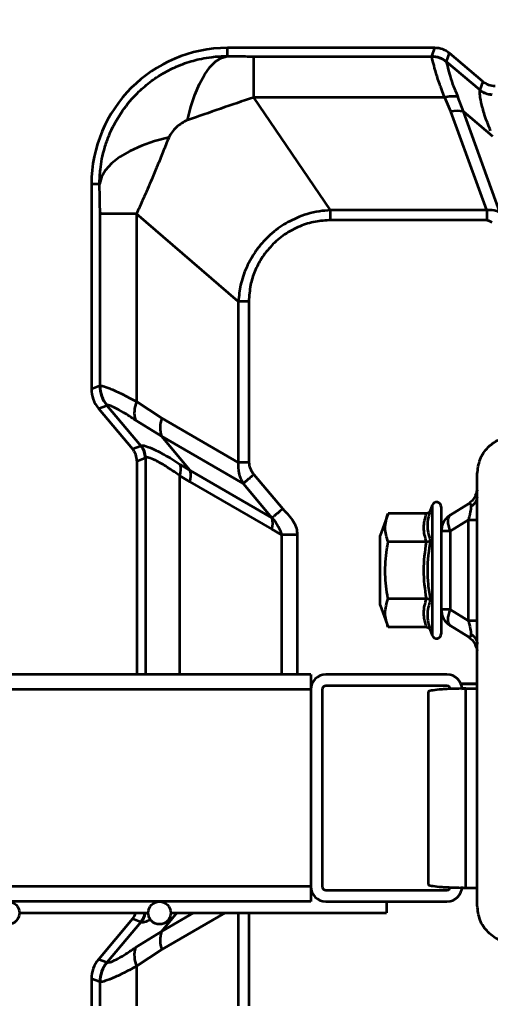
# Model space of a CAD drawing. Header units: millimetres. Extents: x 0 to 420, y 0 to 297.
# Drawn here: x 204.57 to 205.192, y 173.472 to 174.765 of the extents above; entities that cross this region are included whole.
import ezdxf

# ---------------------------------------------------------------- set-up
doc = ezdxf.new("R2010")
doc.units = ezdxf.units.MM
doc.layers.add('尺寸线层', color=150, linetype='Continuous')
doc.styles.add('SLDTEXTSTYLE2', font='TXT', dxfattribs={"width": 0.7})
doc.dimstyles.new('SLDDIMSTYLE0', dxfattribs={"dimtxt": 3.5, "dimasz": 3.302, "dimexe": 0, "dimexo": 0.0625, "dimgap": 0.875, "dimtad": 1, "dimdec": 1, "dimlfac": 100, "dimrnd": 1e-09, "dimzin": 12, "dimdsep": 46, "dimtxsty": 'SLDTEXTSTYLE2', "dimsah": 1, "dimcen": 0.09, "dimadec": 0, "dimazin": 3, "dimtfac": 1, "dimtdec": 3, "dimtofl": 0, "dimtmove": 0, "dimatfit": 3, "dimfxl": 0, "dimfrac": 2, "dimtolj": 1, "dimtzin": 12, "dimarcsym": 0})

# ---------------------------------------------------------------- blocks, each defined once
blk = doc.blocks.new('_D_6')
at = {"layer": '尺寸线层'}
for p, q in [((91.2154, 164.9172), (91.2154, 234.1922)), ((321.3154, 165.1871), (321.3154, 234.1922)), ((321.3154, 233.1922), (91.2154, 233.1922))]:
    blk.add_line(p, q, dxfattribs=at)
for points in [[(91.2154, 233.1922), (94.5174, 232.6842), (94.5174, 233.7002)], [(321.3154, 233.1922), (318.0134, 233.7002), (318.0134, 232.6842)]]:
    blk.add_solid(points, dxfattribs=at)
at = {"layer": '尺寸线层', "insert": (205.1726, 237.704), "char_height": 3.5, "attachment_point": 1, "style": 'SLDTEXTSTYLE2'}
blk.add_mtext('23010', dxfattribs=at)
blk = doc.blocks.new('_D_7')
at = {"layer": '尺寸线层'}
for p, q in [((70.597, 160.4022), (70.597, 246.1922)), ((332.8156, 175.1167), (332.8156, 246.1922)), ((332.8156, 245.1922), (70.597, 245.1922))]:
    blk.add_line(p, q, dxfattribs=at)
for points in [[(70.597, 245.1922), (73.899, 244.6842), (73.899, 245.7002)], [(332.8156, 245.1922), (329.5136, 245.7002), (329.5136, 244.6842)]]:
    blk.add_solid(points, dxfattribs=at)
at = {"layer": '尺寸线层', "insert": (202.8758, 249.704), "char_height": 3.5, "attachment_point": 1, "style": 'SLDTEXTSTYLE2'}
blk.add_mtext('26221.85', dxfattribs=at)

msp = doc.modelspace()

# ---------------------------------------------------------------- linework, layer by layer
at = {"color": 7, "linetype": 'Continuous', "lineweight": 35}
for p, q in [((205.1186, 174.7276), (204.8445, 174.7276)), ((204.8445, 174.7169), (204.8445, 174.7276)), ((205.1146, 174.7165), (205.1186, 174.7276)), ((204.8791, 174.6622), (204.8791, 174.7165)), ((204.8791, 174.7165), (205.1146, 174.7165)), ((205.1146, 174.7161), (205.1146, 174.7165)), ((205.1338, 174.7095), (205.1379, 174.7206)), ((205.1821, 174.6834), (205.1379, 174.7206)), ((205.1338, 174.7091), (205.1338, 174.7095)), ((205.178, 174.6721), (205.1338, 174.7091)), ((205.1821, 174.6834), (205.178, 174.6721)), ((204.9807, 174.5133), (204.8791, 174.6622)), ((205.1315, 174.6622), (204.8791, 174.6622)), ((205.1397, 174.6436), (205.1315, 174.6622)), ((205.1562, 174.6435), (205.1488, 174.663)), ((205.178, 174.672), (205.178, 174.6721)), ((205.1871, 174.5133), (205.1397, 174.6436)), ((205.2046, 174.5105), (205.1562, 174.6435)), ((205.1562, 174.6435), (205.1949, 174.611)), ((204.6645, 174.5476), (204.6645, 174.2771)), ((204.6752, 174.5476), (204.6645, 174.5476)), ((204.7242, 174.5087), (204.6759, 174.5087)), ((204.6759, 174.2813), (204.6759, 174.5087)), ((204.8587, 174.3926), (204.7242, 174.5087)), ((204.7242, 174.5087), (204.7242, 174.2605)), ((204.9807, 174.5001), (204.9807, 174.5133)), ((205.1871, 174.5133), (204.9807, 174.5133)), ((205.1871, 174.5001), (204.9807, 174.5001)), ((204.8726, 174.3926), (204.8587, 174.3926)), ((204.8587, 174.3926), (204.8587, 174.1801)), ((204.8726, 174.3926), (204.8726, 174.1801)), ((204.6757, 174.2812), (204.6645, 174.2771)), ((204.6757, 174.2812), (204.6759, 174.2813)), ((204.7242, 174.2605), (204.7575, 174.2385)), ((204.6739, 174.2515), (204.685, 174.2555)), ((204.6739, 174.2515), (204.7187, 174.1981)), ((204.6853, 174.2557), (204.685, 174.2555)), ((204.685, 174.2555), (204.7298, 174.2021)), ((204.757, 174.2147), (204.7227, 174.2359)), ((204.8587, 174.1801), (204.7575, 174.2385)), ((204.757, 174.2147), (204.8652, 174.1523)), ((204.795, 174.1694), (204.757, 174.2147)), ((204.7187, 174.1981), (204.7298, 174.2021)), ((204.7298, 174.2021), (204.7302, 174.2024)), ((204.7245, 174.182), (204.7357, 174.1861)), ((204.7245, 174.182), (204.7245, 173.9001)), ((204.7361, 174.1864), (204.7357, 174.1861)), ((204.7361, 174.1864), (204.7361, 173.9001)), ((204.7819, 174.1776), (204.795, 174.1694)), ((204.9032, 174.1069), (204.795, 174.1694)), ((204.8726, 174.1801), (204.8587, 174.1801)), ((204.7814, 174.1626), (204.7947, 174.1545)), ((204.7814, 173.9001), (204.7814, 174.1626)), ((204.8794, 174.1642), (204.9174, 174.1188)), ((205.1745, 173.5949), (205.1745, 174.1649)), ((204.7947, 174.1545), (204.9029, 174.092)), ((204.8652, 174.1523), (204.9032, 174.1069)), ((205.1743, 174.1438), (205.173, 174.1376)), ((205.1741, 174.1438), (205.1738, 174.1414)), ((205.1739, 174.1397), (205.1745, 174.1467)), ((205.1738, 174.1407), (205.172, 174.1359)), ((205.115, 174.1235), (205.1125, 174.1167)), ((205.115, 174.1235), (205.115, 173.9517)), ((205.127, 174.1214), (205.127, 174.09)), ((205.1628, 174.1255), (205.1388, 174.1105)), ((205.0566, 174.1127), (205.046, 174.0836)), ((205.1073, 174.1127), (205.0566, 174.1127)), ((205.1628, 174.1043), (205.1388, 174.0893)), ((205.1628, 173.9709), (205.1628, 174.1043)), ((204.9029, 174.092), (204.9158, 174.0846)), ((204.9367, 174.0846), (204.9158, 174.0846)), ((204.9158, 174.0846), (204.9158, 173.9001)), ((204.9367, 174.0846), (204.9367, 173.9001)), ((205.046, 173.9916), (205.046, 174.0836)), ((205.1388, 174.0893), (205.127, 174.0893)), ((205.127, 174.0893), (205.127, 173.9858)), ((205.1388, 174.0893), (205.1388, 173.9858)), ((205.1073, 174.0751), (205.0566, 174.0751)), ((205.1073, 174.0001), (205.0566, 174.0001)), ((205.046, 173.9916), (205.0566, 173.9626)), ((205.1388, 173.9858), (205.127, 173.9858)), ((205.127, 173.9858), (205.127, 173.9538)), ((205.1628, 173.9709), (205.1388, 173.9858)), ((205.1073, 173.9626), (205.0566, 173.9626)), ((205.1388, 173.9646), (205.1628, 173.9497)), ((205.1125, 173.9585), (205.115, 173.9517)), ((205.1633, 173.9496), (205.1628, 173.9497)), ((205.1635, 173.9493), (205.1653, 173.9479)), ((205.172, 173.9393), (205.1738, 173.9345)), ((205.173, 173.9376), (205.1743, 173.9314)), ((204.9545, 173.9001), (191.3545, 173.9001)), ((204.9545, 173.9001), (204.9545, 173.8801)), ((205.1345, 173.9001), (204.9745, 173.9001)), ((204.956, 173.8876), (204.9545, 173.8876)), ((204.9545, 173.8876), (204.956, 173.8876)), ((205.1345, 173.8851), (204.9745, 173.8851)), ((205.1745, 173.8876), (205.1531, 173.8876)), ((205.1531, 173.8876), (205.1745, 173.8876)), ((204.9545, 173.8801), (191.3545, 173.8801)), ((204.9545, 173.8801), (204.9545, 173.6201)), ((204.9545, 173.8801), (204.9545, 173.6201)), ((204.9695, 173.8801), (204.9695, 173.6201)), ((205.1095, 173.8768), (205.1095, 173.623)), ((205.1543, 173.8813), (205.1595, 173.8814)), ((205.1595, 173.6184), (205.1595, 173.8814)), ((205.1595, 173.8814), (205.1745, 173.8814)), ((204.9545, 173.6201), (191.3545, 173.6201)), ((204.9545, 173.6201), (204.9545, 173.6001)), ((204.9551, 173.6151), (204.9545, 173.6151)), ((204.9745, 173.6151), (205.1345, 173.6151)), ((205.1595, 173.6184), (205.1745, 173.6184)), ((204.9545, 173.6001), (191.3545, 173.6001)), ((204.9745, 173.6001), (205.1345, 173.6001)), ((205.0545, 173.6001), (205.0545, 173.5851)), ((204.5695, 173.5851), (204.7395, 173.5851)), ((204.7187, 173.5772), (204.6739, 173.5237)), ((204.7298, 173.5731), (204.7187, 173.5772)), ((204.7996, 173.5851), (204.757, 173.5605)), ((204.7776, 173.5851), (204.757, 173.5605)), ((204.8414, 173.5851), (204.7575, 173.5367)), ((204.7695, 173.5851), (205.0545, 173.5851)), ((204.8587, 173.5851), (204.8587, 173.3826)), ((204.8726, 173.5851), (204.8726, 173.3826)), ((204.7298, 173.5731), (204.685, 173.5197)), ((204.757, 173.5605), (204.7227, 173.5393)), ((204.7302, 173.5728), (204.7298, 173.5731)), ((204.7575, 173.5367), (204.7242, 173.5147)), ((204.685, 173.5197), (204.6739, 173.5237)), ((204.685, 173.5197), (204.6853, 173.5195)), ((204.7242, 173.5147), (204.7242, 173.2665)), ((204.6645, 173.4981), (204.6645, 173.2276)), ((204.6757, 173.494), (204.6645, 173.4981)), ((204.6757, 173.494), (204.6759, 173.4939)), ((204.6759, 173.2665), (204.6759, 173.4939))]:
    msp.add_line(p, q, dxfattribs=at)
at = {"color": 7, "linetype": 'Continuous', "lineweight": 35, "flags": 128}
for points in [[(204.7914, 174.6321), (204.7959, 174.6497), (204.8012, 174.6658), (204.8073, 174.68), (204.814, 174.6922), (204.8211, 174.7021), (204.8287, 174.7096), (204.8365, 174.7146), (204.8445, 174.7169)], [(204.7668, 174.6093), (204.7479, 174.6043), (204.7306, 174.5983), (204.7152, 174.5913), (204.702, 174.5836), (204.6912, 174.5752), (204.683, 174.5663), (204.6777, 174.557), (204.6752, 174.5476)]]:
    msp.add_lwpolyline(points, dxfattribs=at)
at = {"color": 7, "linetype": 'Continuous', "lineweight": 35}
for centre in [(204.5545, 173.5851), (204.7545, 173.5851)]:
    msp.add_circle(centre, 0.015, dxfattribs=at)
for centre, radius, start, end in [((204.8445, 174.5476), 0.18, 90, 180), ((205.1145, 174.6864), 0.03, 50.0586, 89.9414), ((205.1146, 174.6861), 0.03, 50.2501, 90.141), ((205.1416, 174.6307), 0.033, 77.4981, 107.8428), ((205.1941, 174.6913), 0.025, 230.0586, 269.9414), ((205.194, 174.6912), 0.025, 230.0357, 269.9067), ((205.1476, 174.6082), 0.0363, 76.4299, 102.6632), ((204.7157, 174.2812), 0.0401, 180.0586, 219.9414), ((204.716, 174.2814), 0.0401, 180.1269, 219.9924), ((204.7566, 174.2462), 0.0354, 156.1372, 196.9623), ((204.7955, 174.2258), 0.0401, 161.4836, 196.0343), ((204.7106, 174.186), 0.025, 0.0586, 39.9414), ((204.7111, 174.1863), 0.025, 0.1661, 40.0321), ((204.7589, 174.1709), 0.024, 339.6339, 16.2007), ((204.7709, 174.1625), 0.0251, 341.4836, 16.0343), ((205.1208, 174.1214), 0.00619, 0, 160), ((204.8791, 174.1), 0.0251, 341.4836, 16.0343), ((205.1208, 173.9538), 0.00619, 200, 0), ((204.9745, 173.8801), 0.02, 90, 180), ((205.1345, 173.8801), 0.02, 0, 90), ((204.9745, 173.8801), 0.005, 90, 180), ((205.1345, 173.8801), 0.005, 0, 90), ((204.9745, 173.6201), 0.02, 180, 270), ((204.9745, 173.6201), 0.005, 180, 270), ((205.1345, 173.6201), 0.005, 270, 0), ((205.1345, 173.6201), 0.02, 270, 0), ((204.7106, 173.5892), 0.025, 320.0587, 350.6662), ((204.7111, 173.5889), 0.025, 319.9711, 351.2382), ((204.7955, 173.5494), 0.0401, 163.9657, 198.5164), ((204.7566, 173.529), 0.0354, 163.0377, 203.8627), ((204.7157, 173.494), 0.0401, 140.0586, 179.9414), ((204.716, 173.4938), 0.0401, 140.0076, 179.8731)]:
    msp.add_arc(centre, radius, start, end, dxfattribs=at)
for centre, major_axis, start_param, end_param in [((205.1186, 174.6976), (0.0103, 0.0282), 5.934618, 6.631752), ((205.1982, 174.7026), (0.0086, 0.0235), 2.793026, 3.49016), ((204.7046, 174.2772), (0.0376, 0.0137), 2.793026, 3.49016), ((204.6995, 174.182), (-0.0235, -0.0086), 2.793026, 3.49016), ((204.6995, 173.5932), (-0.0235, 0.0086), 2.793026, 3.160549), ((204.7046, 173.498), (-0.0376, 0.0137), 5.934618, 6.631752)]:
    msp.add_ellipse(centre, major_axis=major_axis, ratio=0.998448, start_param=start_param, end_param=end_param, dxfattribs=at)
for points, knots in [([(204.6752, 174.5476), (204.6754, 174.5542), (204.6758, 174.5654), (204.6784, 174.5816), (204.6821, 174.5967), (204.6894, 174.6172), (204.7023, 174.6415), (204.7205, 174.6641), (204.7394, 174.6811), (204.7574, 174.6935), (204.7739, 174.7019), (204.7879, 174.7074), (204.7989, 174.7109), (204.8107, 174.7137), (204.8258, 174.7163), (204.8375, 174.7167), (204.8445, 174.7169)], [0, 0, 0, 0, 0.073966, 0.126209, 0.185583, 0.248629, 0.372147, 0.493376, 0.574928, 0.656955, 0.739459, 0.783742, 0.826761, 0.868517, 0.920624, 1, 1, 1, 1]), ([(204.8445, 174.7169), (204.8493, 174.7168), (204.8577, 174.7167), (204.8694, 174.7165), (204.8762, 174.7165), (204.8791, 174.7165)], [0, 0, 0, 0, 0.4261057, 0.7577704, 1, 1, 1, 1]), ([(205.1315, 174.6622), (205.1288, 174.669), (205.1236, 174.6825), (205.1188, 174.6986), (205.1156, 174.7112), (205.1149, 174.7144), (205.1146, 174.7161)], [0, 0, 0, 0, 0.238868, 0.471709, 0.726257, 1, 1, 1, 1]), ([(205.1338, 174.7091), (205.1341, 174.7077), (205.1347, 174.7049), (205.1374, 174.6942), (205.1415, 174.6803), (205.1463, 174.6688), (205.1488, 174.663)], [0, 0, 0, 0, 0.27715, 0.53382, 0.766156, 1, 1, 1, 1]), ([(204.8791, 174.6622), (204.8644, 174.6573), (204.8352, 174.6476), (204.8059, 174.6372), (204.7914, 174.6321)], [0, 0, 0, 0, 0.502691, 1, 1, 1, 1]), ([(205.192, 174.6183), (205.1892, 174.6255), (205.1836, 174.6399), (205.1795, 174.6566), (205.1775, 174.6684), (205.1778, 174.6708), (205.178, 174.672)], [0, 0, 0, 0, 0.2476176, 0.4930797, 0.7511019, 1, 1, 1, 1]), ([(204.7914, 174.6321), (204.7889, 174.6309), (204.7836, 174.6285), (204.7766, 174.6229), (204.7706, 174.6165), (204.768, 174.6116), (204.7668, 174.6093)], [0, 0, 0, 0, 0.242294, 0.509366, 0.771567, 1, 1, 1, 1]), ([(204.7668, 174.6093), (204.7642, 174.6029), (204.7592, 174.5904), (204.7517, 174.5721), (204.7449, 174.5556), (204.7382, 174.5402), (204.7314, 174.5248), (204.7267, 174.5143), (204.7242, 174.5087)], [0, 0, 0, 0, 0.191169, 0.37068, 0.538766, 0.672129, 0.825955, 1, 1, 1, 1]), ([(204.6759, 174.5087), (204.6759, 174.5092), (204.6759, 174.5128), (204.6757, 174.5262), (204.6754, 174.5384), (204.6752, 174.5476)], [0, 0, 0, 0, 0.030601, 0.265216, 1, 1, 1, 1]), ([(204.6759, 174.5109), (204.6759, 174.5104), (204.676, 174.5096), (204.6761, 174.5089), (204.6761, 174.5088), (204.6761, 174.5087)], [0, 0, 0, 0, 0.56153, 0.792581, 1, 1, 1, 1]), ([(204.9807, 174.5133), (204.9756, 174.5129), (204.9652, 174.5121), (204.95, 174.5085), (204.9324, 174.5021), (204.913, 174.4914), (204.8961, 174.477), (204.884, 174.4628), (204.8758, 174.4504), (204.8677, 174.4345), (204.861, 174.4152), (204.8595, 174.3999), (204.8587, 174.3926)], [0, 0, 0, 0, 0.080728, 0.166845, 0.247263, 0.380655, 0.517772, 0.598864, 0.677745, 0.754478, 0.883127, 1, 1, 1, 1]), ([(205.2046, 174.5105), (205.202, 174.5115), (205.1966, 174.5137), (205.1904, 174.5134), (205.1871, 174.5133)], [0, 0, 0, 0, 0.466493, 1, 1, 1, 1]), ([(205.1871, 174.5133), (205.1871, 174.5113), (205.1871, 174.5073), (205.1871, 174.5025), (205.1871, 174.5001)], [0, 0, 0, 0, 0.506963, 1, 1, 1, 1]), ([(204.9807, 174.5001), (204.9739, 174.4997), (204.96, 174.4989), (204.9392, 174.4924), (204.9228, 174.4836), (204.9106, 174.4743), (204.8999, 174.4641), (204.8892, 174.4504), (204.8801, 174.4329), (204.8739, 174.4137), (204.8731, 174.4), (204.8726, 174.3926)], [0, 0, 0, 0, 0.120461, 0.246403, 0.382818, 0.450919, 0.519058, 0.644752, 0.756806, 0.869265, 1, 1, 1, 1]), ([(205.1871, 174.5001), (205.1877, 174.5), (205.1888, 174.5), (205.1911, 174.4992), (205.1926, 174.4981), (205.1936, 174.4974)], [0, 0, 0, 0, 0.2320615, 0.4784527, 1, 1, 1, 1]), ([(204.6759, 174.2813), (204.6769, 174.2814), (204.679, 174.2814), (204.6888, 174.2779), (204.7034, 174.2716), (204.7171, 174.2643), (204.7242, 174.2605)], [0, 0, 0, 0, 0.239453, 0.47313, 0.728792, 1, 1, 1, 1]), ([(204.7227, 174.2359), (204.7173, 174.2395), (204.7067, 174.2466), (204.6953, 174.2526), (204.6877, 174.2559), (204.6861, 174.2558), (204.6853, 174.2557)], [0, 0, 0, 0, 0.270175, 0.525289, 0.759332, 1, 1, 1, 1]), ([(204.7302, 174.2024), (204.7312, 174.2026), (204.7334, 174.203), (204.744, 174.1991), (204.7603, 174.1912), (204.7746, 174.1822), (204.7819, 174.1776)], [0, 0, 0, 0, 0.223119, 0.475931, 0.731471, 1, 1, 1, 1]), ([(204.7814, 174.1626), (204.775, 174.167), (204.7628, 174.1756), (204.7489, 174.1831), (204.7392, 174.1871), (204.7371, 174.1866), (204.7361, 174.1864)], [0, 0, 0, 0, 0.267515, 0.511254, 0.753073, 1, 1, 1, 1]), ([(204.8587, 174.1801), (204.8585, 174.1754), (204.8582, 174.1654), (204.8628, 174.1568), (204.8652, 174.1523)], [0, 0, 0, 0, 0.4733, 1, 1, 1, 1]), ([(204.8726, 174.1801), (204.873, 174.1775), (204.8738, 174.1716), (204.8774, 174.1668), (204.8794, 174.1642)], [0, 0, 0, 0, 0.448587, 1, 1, 1, 1]), ([(204.8794, 174.1642), (204.8779, 174.1629), (204.8749, 174.1604), (204.8707, 174.1569), (204.8672, 174.154), (204.8659, 174.1528), (204.8652, 174.1523)], [0, 0, 0, 0, 0.244438, 0.500001, 0.755563, 1, 1, 1, 1]), ([(205.1735, 174.14), (205.1729, 174.1382), (205.1716, 174.1343), (205.1679, 174.1293), (205.1645, 174.1268), (205.1628, 174.1255)], [0, 0, 0, 0, 0.315477, 0.657739, 1, 1, 1, 1]), ([(205.1745, 174.1349), (205.174, 174.1321), (205.1731, 174.127), (205.1682, 174.1233), (205.1661, 174.1217)], [0, 0, 0, 0, 0.559996, 1, 1, 1, 1]), ([(204.9174, 174.1188), (204.9159, 174.1176), (204.9129, 174.115), (204.9088, 174.1116), (204.9053, 174.1086), (204.9039, 174.1075), (204.9032, 174.1069)], [0, 0, 0, 0, 0.244437, 0.5, 0.755563, 1, 1, 1, 1]), ([(204.9174, 174.1188), (204.9226, 174.1134), (204.9299, 174.1057), (204.9359, 174.0934), (204.9364, 174.0875), (204.9367, 174.0846)], [0, 0, 0, 0, 0.554868, 0.787217, 1, 1, 1, 1]), ([(205.1125, 174.1167), (205.1125, 174.1167), (205.1123, 174.1161), (205.1117, 174.115), (205.1105, 174.1137), (205.109, 174.1128), (205.1079, 174.1127), (205.1073, 174.1127)], [0, 0, 0, 0, 0.006713, 0.267679, 0.528689, 0.76386, 1, 1, 1, 1]), ([(205.1125, 174.1167), (205.1106, 174.11), (205.1078, 174.1003), (205.1092, 174.0871), (205.1114, 174.0807), (205.1125, 174.0772)], [0, 0, 0, 0, 0.499729, 0.72853, 1, 1, 1, 1]), ([(205.1628, 174.1255), (205.1637, 174.1259), (205.165, 174.1264), (205.1659, 174.1244), (205.166, 174.1226), (205.1661, 174.1217)], [0, 0, 0, 0, 0.551614, 0.784825, 1, 1, 1, 1]), ([(205.1661, 174.1217), (205.166, 174.1207), (205.1659, 174.1185), (205.165, 174.1125), (205.1637, 174.1077), (205.1628, 174.1043)], [0, 0, 0, 0, 0.215184, 0.448387, 1, 1, 1, 1]), ([(204.9032, 174.1069), (204.9063, 174.1034), (204.912, 174.0967), (204.9146, 174.0884), (204.9158, 174.0846)], [0, 0, 0, 0, 0.537276, 1, 1, 1, 1]), ([(205.0566, 174.0751), (205.0548, 174.0813), (205.0511, 174.0938), (205.0547, 174.1063), (205.0566, 174.1127)], [0, 0, 0, 0, 0.491212, 1, 1, 1, 1]), ([(205.0566, 174.0001), (205.0565, 174.0003), (205.0546, 174.011), (205.052, 174.0328), (205.0536, 174.0578), (205.056, 174.0718), (205.0566, 174.0751)], [0, 0, 0, 0, 0.009604, 0.432631, 0.866873, 1, 1, 1, 1]), ([(205.1073, 174.0001), (205.1056, 174.0126), (205.1022, 174.0376), (205.1056, 174.0626), (205.1073, 174.0751)], [0, 0, 0, 0, 0.499238, 1, 1, 1, 1]), ([(205.1125, 174.0772), (205.1125, 174.0772), (205.1123, 174.0769), (205.1117, 174.0763), (205.1105, 174.0757), (205.109, 174.0752), (205.1079, 174.0752), (205.1073, 174.0751)], [0, 0, 0, 0, 0.006713, 0.267679, 0.528689, 0.76386, 1, 1, 1, 1]), ([(205.1125, 174.0772), (205.1106, 174.064), (205.1078, 174.0448), (205.1092, 174.0182), (205.1114, 174.0051), (205.1125, 173.998)], [0, 0, 0, 0, 0.500435, 0.728855, 1, 1, 1, 1]), ([(205.0566, 173.9626), (205.0548, 173.9687), (205.0511, 173.9812), (205.0547, 173.9937), (205.0566, 174.0001)], [0, 0, 0, 0, 0.491212, 1, 1, 1, 1]), ([(205.1125, 173.998), (205.1125, 173.9981), (205.1123, 173.9983), (205.1117, 173.9989), (205.1105, 173.9995), (205.109, 174), (205.1079, 174), (205.1073, 174.0001)], [0, 0, 0, 0, 0.006713, 0.267679, 0.528689, 0.76386, 1, 1, 1, 1]), ([(205.1125, 173.998), (205.1106, 173.9916), (205.1078, 173.9821), (205.1092, 173.9687), (205.1114, 173.9621), (205.1125, 173.9585)], [0, 0, 0, 0, 0.499729, 0.72853, 1, 1, 1, 1]), ([(205.1073, 173.9626), (205.1079, 173.9625), (205.109, 173.9624), (205.1105, 173.9615), (205.1117, 173.9602), (205.1123, 173.9591), (205.1125, 173.9585), (205.1125, 173.9585)], [0, 0, 0, 0, 0.23614, 0.471311, 0.732321, 0.993287, 1, 1, 1, 1]), ([(205.1628, 173.9709), (205.1637, 173.9675), (205.165, 173.9627), (205.1659, 173.9567), (205.166, 173.9545), (205.1661, 173.9535)], [0, 0, 0, 0, 0.5516135, 0.7848249, 1, 1, 1, 1]), ([(205.1661, 173.9535), (205.166, 173.9526), (205.1659, 173.9508), (205.1651, 173.949), (205.164, 173.9494), (205.1633, 173.9496)], [0, 0, 0, 0, 0.2439025, 0.508229, 1, 1, 1, 1]), ([(205.1661, 173.9535), (205.1687, 173.9513), (205.1735, 173.9475), (205.1742, 173.9424), (205.1745, 173.9402)], [0, 0, 0, 0, 0.559996, 1, 1, 1, 1]), ([(205.1652, 173.9477), (205.166, 173.947), (205.1685, 173.9451), (205.1708, 173.9421), (205.1717, 173.9397), (205.1719, 173.9393)], [0, 0, 0, 0, 0.294463, 0.870519, 1, 1, 1, 1]), ([(205.1595, 173.8814), (205.1531, 173.8813), (205.1434, 173.8812), (205.1318, 173.8807), (205.1219, 173.8799), (205.1147, 173.879), (205.1103, 173.8778), (205.1098, 173.8772), (205.1095, 173.8768)], [0, 0, 0, 0, 0.242279, 0.369202, 0.49965, 0.729414, 0.842683, 1, 1, 1, 1]), ([(205.1095, 173.623), (205.1098, 173.6226), (205.1103, 173.622), (205.1147, 173.6208), (205.1219, 173.6199), (205.1318, 173.6191), (205.1434, 173.6186), (205.1531, 173.6185), (205.1595, 173.6184)], [0, 0, 0, 0, 0.157309, 0.270586, 0.50035, 0.630794, 0.757716, 1, 1, 1, 1]), ([(204.7428, 173.576), (204.7397, 173.5748), (204.7329, 173.572), (204.7312, 173.5725), (204.7302, 173.5728)], [0, 0, 0, 0, 0.4542958, 1, 1, 1, 1]), ([(204.6853, 173.5195), (204.6862, 173.5195), (204.6881, 173.5194), (204.6967, 173.5232), (204.7081, 173.5295), (204.7178, 173.536), (204.7227, 173.5393)], [0, 0, 0, 0, 0.267138, 0.52122, 0.755952, 1, 1, 1, 1]), ([(204.7242, 173.5147), (204.7178, 173.5113), (204.7052, 173.5045), (204.6904, 173.4979), (204.6794, 173.4939), (204.6771, 173.4939), (204.6759, 173.4939)], [0, 0, 0, 0, 0.245129, 0.480308, 0.739086, 1, 1, 1, 1])]:
    msp.add_open_spline(points, degree=3, knots=knots, dxfattribs=at)
for points in [[(205.1745, 174.1649), (205.1753, 174.1714), (205.1768, 174.1845), (205.1883, 174.2011), (205.2049, 174.2126), (205.218, 174.2141), (205.2245, 174.2149)], [(205.1073, 174.0751), (205.1056, 174.0814), (205.1022, 174.0939), (205.1056, 174.1064), (205.1073, 174.1127)], [(205.1388, 174.1105), (205.1371, 174.1093), (205.1336, 174.1068), (205.1299, 174.1016), (205.1275, 174.0957), (205.1272, 174.0914), (205.127, 174.0893)], [(205.1388, 174.1105), (205.1378, 174.1097), (205.136, 174.1079), (205.1352, 174.1028), (205.136, 174.0964), (205.1378, 174.0917), (205.1388, 174.0893)], [(205.1628, 174.1043), (205.1645, 174.1043), (205.1679, 174.1043), (205.1716, 174.1043), (205.1741, 174.1043), (205.1744, 174.1043), (205.1745, 174.1043)], [(205.1073, 173.9626), (205.1056, 173.9688), (205.1022, 173.9813), (205.1056, 173.9938), (205.1073, 174.0001)], [(205.127, 173.9858), (205.1272, 173.9837), (205.1275, 173.9795), (205.1299, 173.9736), (205.1336, 173.9684), (205.1371, 173.9659), (205.1388, 173.9646)], [(205.1388, 173.9858), (205.1378, 173.9835), (205.136, 173.9787), (205.1352, 173.9724), (205.136, 173.9673), (205.1378, 173.9655), (205.1388, 173.9646)], [(205.1745, 173.9709), (205.1744, 173.9709), (205.1741, 173.9709), (205.1716, 173.9709), (205.1679, 173.9709), (205.1645, 173.9709), (205.1628, 173.9709)], [(205.2245, 173.5449), (205.218, 173.5456), (205.2049, 173.5471), (205.1883, 173.5587), (205.1768, 173.5752), (205.1753, 173.5883), (205.1745, 173.5949)]]:
    msp.add_open_spline(points, degree=3, dxfattribs=at)

# ---------------------------------------------------------------- dimensions: what is measured, and where the dimension line sits
at = {"layer": '尺寸线层'}
for base, p1, p2, picture, middle in [((70.597, 245.1922), (332.8156, 175.1167), (70.597, 160.4022), '_D_7', (209.0129, 245.1922)), ((91.2154, 233.1922), (321.3154, 165.1871), (91.2154, 164.9172), '_D_6', (209.0129, 233.1922))]:
    dim = msp.add_linear_dim(base=base, p1=p1, p2=p2, angle=0, dimstyle='SLDDIMSTYLE0', dxfattribs=at)
    dim.commit()
    dim.dimension.update_dxf_attribs({"geometry": picture, "text_midpoint": middle, "dimtype": 160})

doc.saveas('drawing.dxf')
